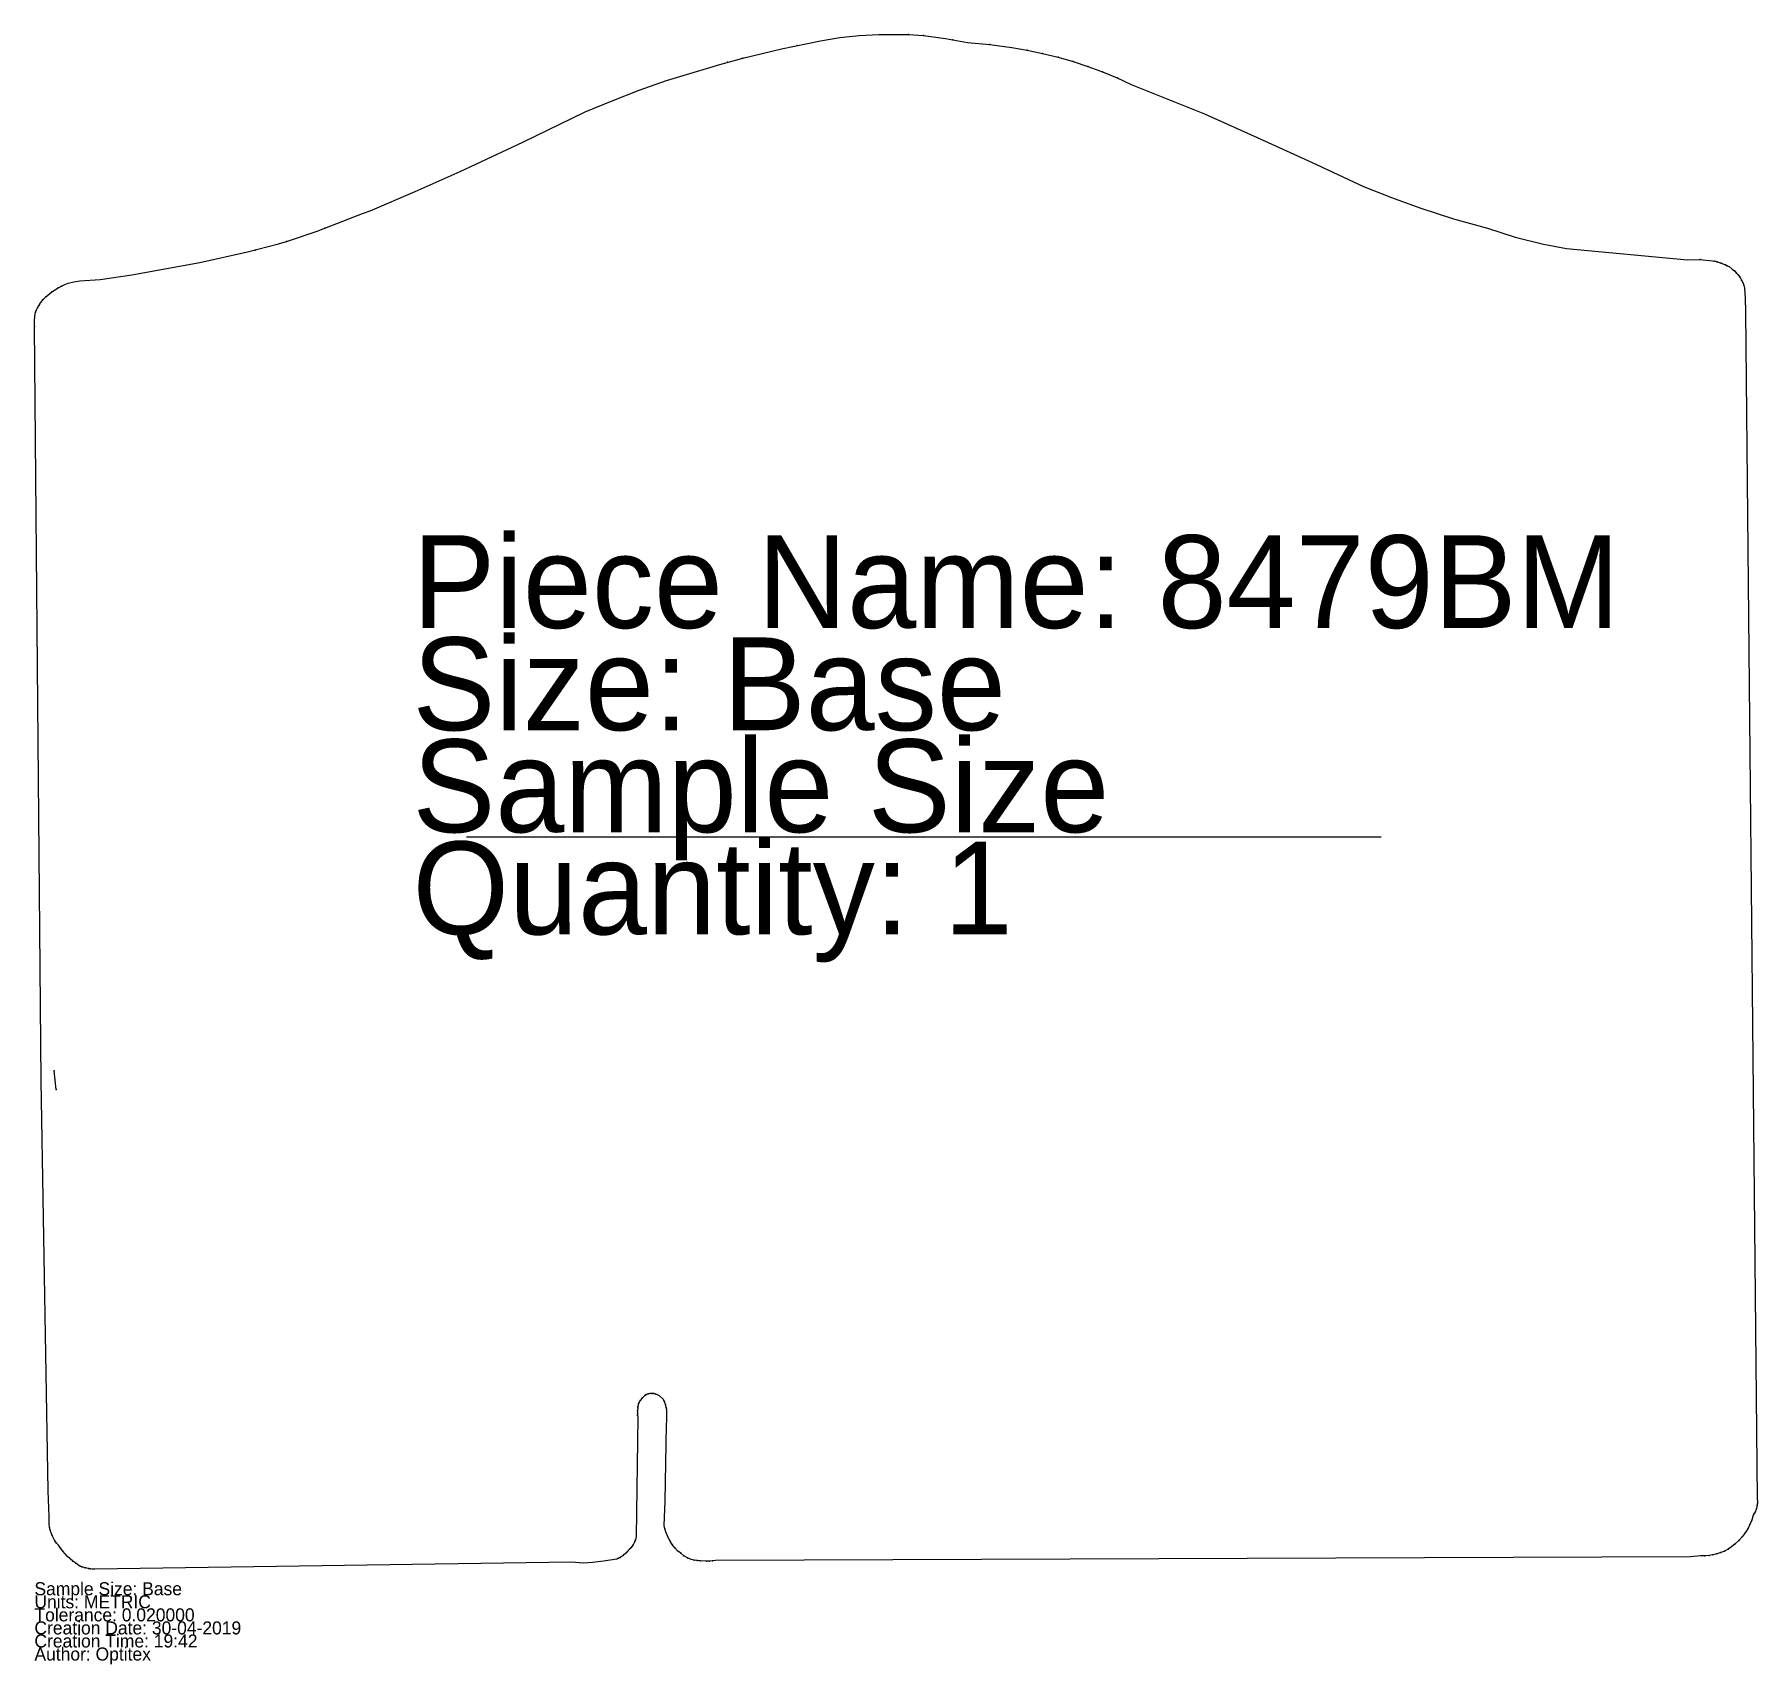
# Model space of a CAD drawing. Header units: metres. Extents: x -546 to 510, y -501 to 497.
import ezdxf

# ---------------------------------------------------------------- set-up
doc = ezdxf.new("R2010")
doc.units = ezdxf.units.M

# ---------------------------------------------------------------- blocks, each defined once
blk = doc.blocks.new('1')
at = {"layer": '1'}
blk.add_lwpolyline([(-545.7, 322.1), (-545.3, 326.3), (-545, 327.2), (-544.6, 328.1), (-543.8, 329.8), (-542.9, 331.5), (-542.4, 332.3), (-541.8, 333.1), (-540.3, 334.9), (-538.7, 336.5), (-535.1, 339.5), (-531.2, 342.1), (-529.1, 343.1), (-527, 344.1), (-525.1, 344.8), (-521.5, 345.7), (-517.8, 346.3), (-505.4, 347.1), (-486.1, 349.9), (-444.3, 357.5), (-415.2, 364), (-396.1, 369), (-391.3, 370.5), (-372.5, 376.8), (-344.7, 387.5), (-340.1, 389.3), (-312.4, 401.1), (-285, 413.3), (-246.6, 431.3), (-208.4, 449.8), (-191.9, 456.7), (-175.3, 463.1), (-158.5, 469.1), (-125.8, 478.9), (-111.7, 482.8), (-88.1, 488.4), (-64.2, 493.4), (-52.3, 495.3), (-40.4, 496.6), (-28.4, 497.3), (-10.2, 497.2), (-1.1, 496.6), (12.4, 494.8), (25.8, 492.3), (39.5, 491.1), (53, 489.2), (62.5, 487.6), (71.9, 485.7), (81.3, 483.4), (90.5, 480.7), (99.6, 477.7), (108.6, 474.3), (117.5, 470.6), (126.2, 466.6), (171, 448.6), (203.4, 434.2), (237, 418.8), (268.4, 404.1), (285.5, 397.3), (302.9, 391.1), (323.5, 384.4), (344.4, 378.5), (361.4, 373.1), (378.7, 368.7), (392.8, 366.2), (466.9, 359.1), (474.6, 359.3), (482.3, 358.5), (483.6, 358.3), (485, 358), (487.6, 357.2), (490.1, 356.2), (491.3, 355.6), (492.5, 355), (494.3, 353.5), (495.7, 352.4), (496.9, 351.1), (498.1, 349.8), (499.1, 348.4), (500, 346.8), (500.8, 345.2), (501.4, 343.6), (501.9, 341.9), (502.3, 335.6), (502.5, 327.4), (509.5, -400), (509.8, -401.4), (509.7, -402.6), (509.6, -403.7), (509.1, -405.9), (508.3, -408), (507.8, -409), (507.2, -410), (506.3, -412.9), (505.1, -415.6), (503.8, -418.3), (502.2, -420.8), (500.4, -423.2), (498.4, -425.4), (496.2, -427.5), (493.9, -429.3), (491.8, -430.7), (489.6, -431.9), (487.3, -432.8), (484.9, -433.6), (482.5, -434.3), (480.1, -434.7), (477.6, -434.9), (475.1, -434.8), (468.8, -435.5), (-128.5, -437.8), (-130.4, -438), (-132.2, -438.1), (-134.1, -438.2), (-137.9, -438), (-139.7, -437.8), (-141.6, -437.4), (-143.4, -437), (-145.7, -436), (-147.8, -434.8), (-149.8, -433.3), (-151.7, -431.7), (-153.4, -429.9), (-155, -427.9), (-156.3, -425.8), (-157.4, -423.6), (-158.9, -420.2), (-159.6, -418.2), (-159.9, -416.2), (-159.3, -401.3), (-158.5, -354.7), (-158.3, -351.6), (-158.4, -345.6), (-158.6, -344.7), (-158.7, -343.9), (-159.2, -342.1), (-159.8, -340.4), (-160.2, -339.6), (-160.6, -338.8), (-162.8, -336.9), (-164, -336.2), (-165.1, -335.7), (-166.2, -335.4), (-167.4, -335.3), (-168.6, -335.3), (-169.7, -335.6), (-170.8, -336), (-171.8, -336.7), (-172.7, -337.5), (-173.2, -338), (-173.7, -338.5), (-174.6, -339.7), (-175.3, -341), (-175.6, -341.7), (-175.8, -342.3), (-176, -343.3), (-176.1, -344.2), (-176.3, -346.1), (-176.3, -347.9), (-176.2, -348.9), (-176, -349.8), (-177.2, -423), (-177.3, -424), (-177.6, -425.1), (-178, -426.1), (-179, -428.2), (-180.3, -430), (-181.1, -430.8), (-182, -431.5), (-182.7, -432.4), (-183.4, -433.2), (-185.1, -434.7), (-187, -435.8), (-188, -436.3), (-189, -436.8), (-197.2, -438.2), (-203.9, -439), (-209.6, -439.3), (-216.8, -438.8), (-508.6, -443), (-510.4, -443), (-511.5, -442.9), (-512.5, -442.7), (-514.6, -442.2), (-516.6, -441.5), (-517.6, -441.1), (-518.6, -440.7), (-520.4, -439.4), (-522.1, -438.1), (-525.4, -435.2), (-528.4, -431.9), (-529.8, -430.2), (-531, -428.4), (-532.1, -427), (-533.1, -425.6), (-534.8, -422.4), (-536, -419.1), (-536.4, -417.3), (-536.6, -415.6), (-536.6, -410.9), (-537.3, -395), (-541.5, -143.9), (-545.6, 318.3)], close=True, dxfattribs=at)
at = {"layer": '2'}
for p in [(-545.6, 318.3), (-533.6, -137.7), (-532.4, -149.2)]:
    blk.add_point(p, dxfattribs=at)
at = {"layer": '3'}
for p in [(-10.2, 497.2), (-1.1, 496.6), (-78.5, 490.5), (16.9, 494), (39.5, 491.1), (62.5, 487.6), (71.9, 485.7), (-121.1, 480.3), (-111.7, 482.8), (81.3, 483.4), (90.5, 480.7), (99.6, 477.7), (108.6, 474.3), (117.5, 470.6), (-391.3, 370.5), (-367.8, 378.5), (-410.4, 365.2), (474.6, 359.3), (483.6, 358.3), (485, 358), (487.6, 357.2), (490.1, 356.2), (491.3, 355.6), (495.7, 352.4), (496.9, 351.1), (498.1, 349.8), (499.1, 348.4), (-535.1, 339.5), (-531.2, 342.1), (-529.1, 343.1), (500, 346.8), (500.8, 345.2), (501.4, 343.6), (-545, 327.2), (-544.6, 328.1), (-543.8, 329.8), (-542.9, 331.5), (-542.4, 332.3), (-540.3, 334.9), (-538.7, 336.5), (-171.8, -336.7), (-170.8, -336), (-169.7, -335.6), (-168.6, -335.3), (-167.4, -335.3), (-166.2, -335.4), (-165.1, -335.7), (-176.3, -346.1), (-176.3, -347.9), (-176.1, -344.2), (-176, -343.3), (-175.6, -341.7), (-175.3, -341), (-174.6, -339.7), (-173.7, -338.5), (-173.2, -338), (-160.2, -339.6), (-159.8, -340.4), (-159.2, -342.1), (-158.7, -343.9), (-158.6, -344.7), (-176.2, -348.9), (507.8, -409), (508.3, -408), (509.1, -405.9), (509.6, -403.7), (509.7, -402.6), (-536.4, -417.3), (-536, -419.1), (-159.6, -418.2), (502.2, -420.8), (503.8, -418.3), (505.1, -415.6), (506.3, -412.9), (-534.8, -422.4), (-533.1, -425.6), (-532.1, -427), (-529.8, -430.2), (-528.4, -431.9), (-182.7, -432.4), (-181.1, -430.8), (-180.3, -430), (-179, -428.2), (-178, -426.1), (-177.6, -425.1), (-156.3, -425.8), (-155, -427.9), (-153.4, -429.9), (-151.7, -431.7), (489.6, -431.9), (491.8, -430.7), (496.2, -427.5), (498.4, -425.4), (500.4, -423.2), (-525.4, -435.2), (-522.1, -438.1), (-520.4, -439.4), (-517.6, -441.1), (-516.6, -441.5), (-514.6, -442.2), (-512.5, -442.7), (-511.5, -442.9), (-188, -436.3), (-187, -435.8), (-185.1, -434.7), (-183.4, -433.2), (-149.8, -433.3), (-147.8, -434.8), (-145.7, -436), (-141.6, -437.4), (-139.7, -437.8), (-137.9, -438), (-134.1, -438.2), (-132.2, -438.1), (-130.4, -438), (477.6, -434.9), (480.1, -434.7), (482.5, -434.3), (484.9, -433.6), (487.3, -432.8)]:
    blk.add_point(p, dxfattribs=at)
at = {"layer": '7'}
blk.add_line((-281.1, 5.7), (279.3, 5.7), dxfattribs=at)
at = {"layer": '8'}
blk.add_line((-532.4, -149.2), (-533.6, -137.7), dxfattribs=at)
at = {"layer": '1'}
for s, p in [('Piece Name: 8479BM', (-314.1, 133.6)), ('Size: Base', (-314.1, 71)), ('Sample Size', (-314.1, 8.5)), ('Quantity: 1', (-314.1, -54.1))]:
    blk.add_text(s, height=56.86, dxfattribs=at).set_placement(p)

msp = doc.modelspace()

# ---------------------------------------------------------------- block references
at = {"layer": '1'}
msp.add_blockref('1', (0, 0), dxfattribs=at)

# ---------------------------------------------------------------- texts
for s, p in [('Sample Size: Base', (-545.7, -459)), ('Units: METRIC', (-545.7, -467)), ('Tolerance: 0.020000', (-545.7, -475)), ('Creation Date: 30-04-2019', (-545.7, -483)), ('Creation Time: 19:42', (-545.7, -491)), ('Author: Optitex', (-545.7, -499))]:
    msp.add_text(s, height=8, dxfattribs=at).set_placement(p)

doc.saveas('drawing.dxf')
